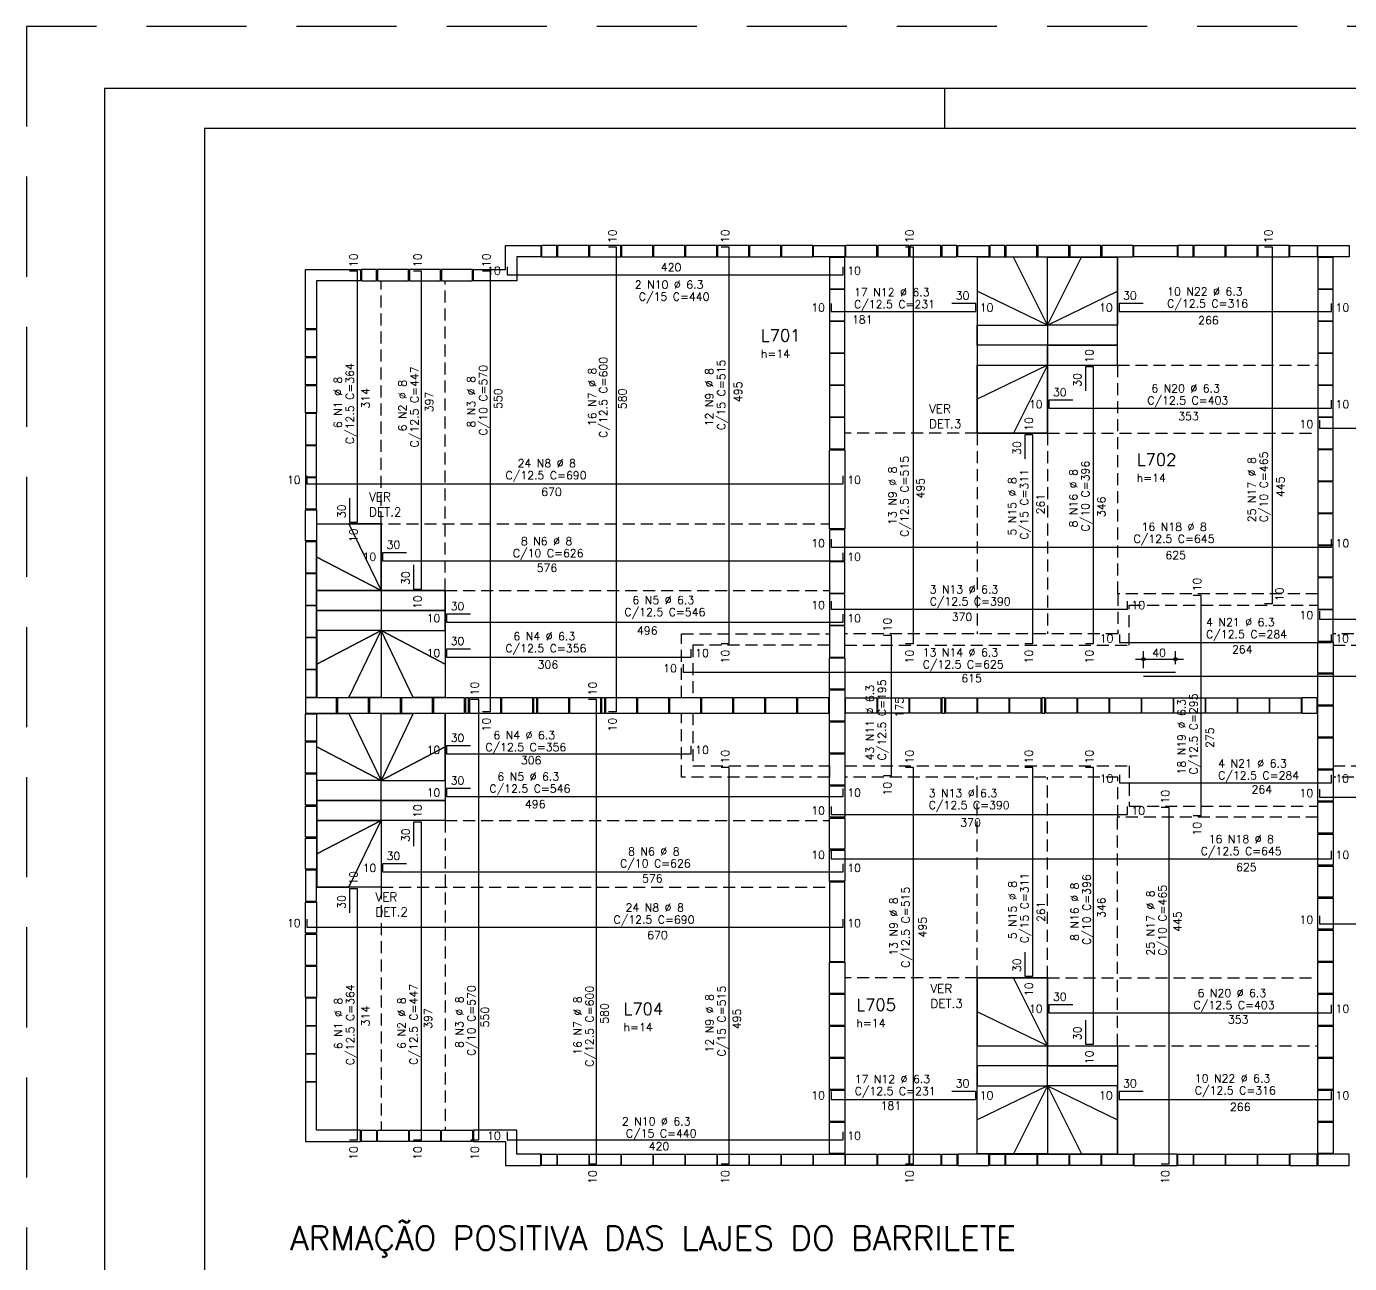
# Model space of a CAD drawing. Extents: x -1.9 to 86, y -1.5 to 61.
# Drawn here: x -1.95 to 31.11, y 30.05 to 60.95 of the extents above; entities that cross this region are included whole.
import ezdxf

# ---------------------------------------------------------------- set-up
doc = ezdxf.new("R2010")
doc.units = 0
doc.header["$MEASUREMENT"] = 0
doc.linetypes.add('ESTILO_TQS_0001', pattern=[0.45, 0.3, -0.15])
doc.linetypes.add('HIDDEN', pattern=[0.375, 0.25, -0.125])
doc.layers.get('0').update_dxf_attribs({"linetype": 'CONTINUOUS'})
doc.layers.get('Defpoints').update_dxf_attribs({"linetype": 'CONTINUOUS'})
for name, color, linetype in [('ARQ_FOLHA', 7, 'CONTINUOUS'), ('PENA_01', 1, 'CONTINUOUS'), ('PENA_02', 2, 'CONTINUOUS'), ('PENA_03', 3, 'CONTINUOUS'), ('PENA_05', 5, 'CONTINUOUS'), ('PENA_06', 6, 'CONTINUOUS'), ('PENA_09', 254, 'CONTINUOUS')]:
    doc.layers.add(name, color=color, linetype=linetype)
doc.styles.get("Standard").update_dxf_attribs({"font": 'ROMANS.SHX'})

# ---------------------------------------------------------------- blocks, each defined once
blk = doc.blocks.new('FOLHA A1 - 841 X 594')
at = {"layer": 'ARQ_FOLHA', "color": 1}
blk.add_line((-631, 584), (-631, 594), dxfattribs=at)
for points in [[(-841, 0), (0, 0), (0, 594), (-841, 594)], [(-816, 10), (-10, 10), (-10, 584), (-816, 584)]]:
    blk.add_lwpolyline(points, close=True, dxfattribs=at)
at = {"layer": 'Defpoints', "color": 8, "linetype": 'HIDDEN', "ltscale": 100}
blk.add_lwpolyline([(-860.5, 609.5), (-860.5, -15.5), (19.5, -15.5), (19.5, 609.5)], close=True, dxfattribs=at)
blk = doc.blocks.new('*U24')
blk.add_blockref('FOLHA A1 - 841 X 594', (0, 0))

msp = doc.modelspace()

# ---------------------------------------------------------------- linework, layer by layer
at = {"layer": 'PENA_01', "linetype": 'ESTILO_TQS_0001'}
for p, q in [((6.909, 48.529), (6.909, 54.599)), ((8.509, 46.859), (8.509, 54.599)), ((25.309, 52.489), (25.309, 46.779)), ((25.309, 52.489), (30.319, 52.489)), ((21.809, 50.789), (18.499, 50.789)), ((21.809, 50.789), (21.809, 45.779)), ((23.559, 50.789), (23.559, 45.779)), ((23.559, 50.789), (30.319, 50.789)), ((5.299, 48.529), (18.119, 48.529)), ((8.509, 46.859), (18.119, 46.859)), ((21.809, 37.189), (21.809, 42.199)), ((23.559, 37.189), (23.559, 42.199)), ((8.509, 41.119), (18.119, 41.119)), ((8.509, 41.119), (8.509, 33.379)), ((25.309, 35.489), (25.309, 41.199)), ((6.909, 39.449), (18.119, 39.449)), ((6.909, 39.449), (6.909, 33.379)), ((21.809, 37.189), (18.499, 37.189)), ((23.559, 37.189), (30.319, 37.189)), ((25.309, 35.489), (30.319, 35.489))]:
    msp.add_line(p, q, dxfattribs=at)
at = {"layer": 'PENA_01', "linetype": 'Continuous'}
for p, q in [((25.959, 44.921), (25.959, 45.346)), ((26.759, 45.021), (26.759, 45.346)), ((25.759, 45.146), (26.959, 45.146))]:
    msp.add_line(p, q, dxfattribs=at)
for points in [[(10.919, 55.199), (11.299, 55.199), (11.299, 55.479), (10.919, 55.479), (10.919, 55.199)], [(11.319, 55.199), (12.099, 55.199), (12.099, 55.479), (11.319, 55.479), (11.319, 55.199)], [(12.119, 55.199), (12.899, 55.199), (12.899, 55.479), (12.119, 55.479), (12.119, 55.199)], [(12.919, 55.199), (13.699, 55.199), (13.699, 55.479), (12.919, 55.479), (12.919, 55.199)], [(13.719, 55.199), (14.499, 55.199), (14.499, 55.479), (13.719, 55.479), (13.719, 55.199)], [(14.519, 55.199), (15.299, 55.199), (15.299, 55.479), (14.519, 55.479), (14.519, 55.199)], [(15.319, 55.199), (16.099, 55.199), (16.099, 55.479), (15.319, 55.479), (15.319, 55.199)], [(16.119, 55.199), (16.899, 55.199), (16.899, 55.479), (16.119, 55.479), (16.119, 55.199)], [(16.919, 55.199), (17.699, 55.199), (17.699, 55.479), (16.919, 55.479), (16.919, 55.199)], [(18.519, 55.199), (19.299, 55.199), (19.299, 55.479), (18.519, 55.479), (18.519, 55.199)], [(19.319, 55.199), (20.099, 55.199), (20.099, 55.479), (19.319, 55.479), (19.319, 55.199)], [(20.119, 55.199), (20.899, 55.199), (20.899, 55.479), (20.119, 55.479), (20.119, 55.199)], [(20.919, 55.199), (21.299, 55.199), (21.299, 55.479), (20.919, 55.479), (20.919, 55.199)], [(22.119, 55.199), (22.499, 55.199), (22.499, 55.479), (22.119, 55.479), (22.119, 55.199)], [(22.519, 55.199), (23.299, 55.199), (23.299, 55.479), (22.519, 55.479), (22.519, 55.199)], [(23.319, 55.199), (24.099, 55.199), (24.099, 55.479), (23.319, 55.479), (23.319, 55.199)], [(24.119, 55.199), (24.899, 55.199), (24.899, 55.479), (24.119, 55.479), (24.119, 55.199)], [(24.919, 55.199), (25.699, 55.199), (25.699, 55.479), (24.919, 55.479), (24.919, 55.199)], [(26.819, 55.199), (27.199, 55.199), (27.199, 55.479), (26.819, 55.479), (26.819, 55.199)], [(27.219, 55.199), (27.999, 55.199), (27.999, 55.479), (27.219, 55.479), (27.219, 55.199)], [(28.019, 55.199), (28.799, 55.199), (28.799, 55.479), (28.019, 55.479), (28.019, 55.199)], [(28.819, 55.199), (29.599, 55.199), (29.599, 55.479), (28.819, 55.479), (28.819, 55.199)], [(31.099, 55.199), (30.319, 55.199), (30.319, 55.479), (31.099, 55.479), (31.099, 55.199)], [(6.419, 54.599), (6.799, 54.599), (6.799, 54.879), (6.419, 54.879), (6.419, 54.599)], [(6.819, 54.599), (7.599, 54.599), (7.599, 54.879), (6.819, 54.879), (6.819, 54.599)], [(7.619, 54.599), (8.399, 54.599), (8.399, 54.879), (7.619, 54.879), (7.619, 54.599)], [(8.419, 54.599), (9.199, 54.599), (9.199, 54.879), (8.419, 54.879), (8.419, 54.599)], [(18.119, 55.179), (18.119, 54.399), (18.499, 54.399), (18.499, 55.179), (18.119, 55.179)], [(21.809, 55.199), (21.809, 50.789), (23.559, 50.789), (23.559, 52.489), (25.309, 52.489), (25.309, 55.199)], [(30.319, 55.179), (30.319, 54.399), (30.699, 54.399), (30.699, 55.179), (30.319, 55.179)], [(18.119, 54.379), (18.119, 53.599), (18.499, 53.599), (18.499, 54.379), (18.119, 54.379)], [(30.319, 54.379), (30.319, 53.599), (30.699, 53.599), (30.699, 54.379), (30.319, 54.379)], [(18.119, 53.579), (18.119, 52.799), (18.499, 52.799), (18.499, 53.579), (18.119, 53.579)], [(30.319, 53.579), (30.319, 52.799), (30.699, 52.799), (30.699, 53.579), (30.319, 53.579)], [(5.299, 53.379), (5.299, 52.699), (5.019, 52.699), (5.019, 53.379), (5.299, 53.379)], [(5.299, 52.679), (5.299, 51.999), (5.019, 51.999), (5.019, 52.679), (5.299, 52.679)], [(18.119, 52.779), (18.119, 51.999), (18.499, 51.999), (18.499, 52.779), (18.119, 52.779)], [(30.319, 52.779), (30.319, 51.999), (30.699, 51.999), (30.699, 52.779), (30.319, 52.779)], [(5.299, 51.979), (5.299, 51.299), (5.019, 51.299), (5.019, 51.979), (5.299, 51.979)], [(18.119, 51.979), (18.119, 51.199), (18.499, 51.199), (18.499, 51.979), (18.119, 51.979)], [(30.319, 51.979), (30.319, 51.199), (30.699, 51.199), (30.699, 51.979), (30.319, 51.979)], [(5.019, 51.279), (5.019, 50.499), (5.299, 50.499), (5.299, 51.279), (5.019, 51.279)], [(18.119, 51.179), (18.119, 50.399), (18.499, 50.399), (18.499, 51.179), (18.119, 51.179)], [(30.319, 51.179), (30.319, 50.399), (30.699, 50.399), (30.699, 51.179), (30.319, 51.179)], [(5.019, 50.479), (5.019, 49.699), (5.299, 49.699), (5.299, 50.479), (5.019, 50.479)], [(30.319, 50.379), (30.319, 49.599), (30.699, 49.599), (30.699, 50.379), (30.319, 50.379)], [(5.019, 49.679), (5.019, 48.899), (5.299, 48.899), (5.299, 49.679), (5.019, 49.679)], [(30.319, 49.579), (30.319, 48.799), (30.699, 48.799), (30.699, 49.579), (30.319, 49.579)], [(30.319, 48.779), (30.319, 47.999), (30.699, 47.999), (30.699, 48.779), (30.319, 48.779)], [(5.299, 48.529), (6.909, 48.529), (6.909, 46.859), (8.509, 46.859), (8.509, 44.179)], [(18.119, 48.379), (18.119, 47.599), (18.499, 47.599), (18.499, 48.379), (18.119, 48.379)], [(5.019, 48.079), (5.019, 47.299), (5.299, 47.299), (5.299, 48.079), (5.019, 48.079)], [(30.319, 47.979), (30.319, 47.199), (30.699, 47.199), (30.699, 47.979), (30.319, 47.979)], [(5.019, 47.279), (5.019, 46.499), (5.299, 46.499), (5.299, 47.279), (5.019, 47.279)], [(18.119, 47.579), (18.119, 46.799), (18.499, 46.799), (18.499, 47.579), (18.119, 47.579)], [(30.319, 47.179), (30.319, 46.399), (30.699, 46.399), (30.699, 47.179), (30.319, 47.179)], [(18.119, 46.779), (18.119, 45.999), (18.499, 45.999), (18.499, 46.779), (18.119, 46.779)], [(5.019, 46.479), (5.019, 45.699), (5.299, 45.699), (5.299, 46.479), (5.019, 46.479)], [(30.319, 46.379), (30.319, 45.599), (30.699, 45.599), (30.699, 46.379), (30.319, 46.379)], [(18.119, 45.979), (18.119, 45.199), (18.499, 45.199), (18.499, 45.979), (18.119, 45.979)], [(5.019, 45.679), (5.019, 44.899), (5.299, 44.899), (5.299, 45.679), (5.019, 45.679)], [(5.019, 44.879), (5.019, 44.199), (5.299, 44.199), (5.299, 44.879), (5.019, 44.879)], [(5.019, 43.799), (5.799, 43.799), (5.799, 44.179), (5.019, 44.179), (5.019, 43.799)], [(5.819, 43.799), (6.599, 43.799), (6.599, 44.179), (5.819, 44.179), (5.819, 43.799)], [(6.619, 43.799), (7.399, 43.799), (7.399, 44.179), (6.619, 44.179), (6.619, 43.799)], [(7.419, 43.799), (8.199, 43.799), (8.199, 44.179), (7.419, 44.179), (7.419, 43.799)], [(8.219, 43.799), (8.999, 43.799), (8.999, 44.179), (8.219, 44.179), (8.219, 43.799)], [(9.099, 44.179), (9.019, 44.179), (9.019, 43.799), (9.099, 43.799), (9.099, 44.179)], [(9.119, 43.799), (9.899, 43.799), (9.899, 44.179), (9.119, 44.179), (9.119, 43.799)], [(9.919, 43.799), (10.699, 43.799), (10.699, 44.179), (9.919, 44.179), (9.919, 43.799)], [(10.799, 44.179), (10.719, 44.179), (10.719, 43.799), (10.799, 43.799), (10.799, 44.179)], [(10.819, 43.799), (11.599, 43.799), (11.599, 44.179), (10.819, 44.179), (10.819, 43.799)], [(11.619, 43.799), (12.399, 43.799), (12.399, 44.179), (11.619, 44.179), (11.619, 43.799)], [(12.499, 44.179), (12.419, 44.179), (12.419, 43.799), (12.499, 43.799), (12.499, 44.179)], [(12.519, 43.799), (13.299, 43.799), (13.299, 44.179), (12.519, 44.179), (12.519, 43.799)], [(13.319, 43.799), (14.099, 43.799), (14.099, 44.179), (13.319, 44.179), (13.319, 43.799)], [(14.119, 43.799), (14.899, 43.799), (14.899, 44.179), (14.119, 44.179), (14.119, 43.799)], [(5.019, 43.099), (5.019, 43.779), (5.299, 43.779), (5.299, 43.099), (5.019, 43.099)], [(8.509, 43.799), (8.509, 41.119), (6.909, 41.119), (6.909, 39.449), (5.299, 39.449)], [(5.019, 42.299), (5.019, 43.079), (5.299, 43.079), (5.299, 42.299), (5.019, 42.299)], [(18.119, 41.999), (18.119, 42.779), (18.499, 42.779), (18.499, 41.999), (18.119, 41.999)], [(30.319, 41.599), (30.319, 42.379), (30.699, 42.379), (30.699, 41.599), (30.319, 41.599)], [(5.019, 41.499), (5.019, 42.279), (5.299, 42.279), (5.299, 41.499), (5.019, 41.499)], [(18.119, 41.199), (18.119, 41.979), (18.499, 41.979), (18.499, 41.199), (18.119, 41.199)], [(5.019, 40.699), (5.019, 41.479), (5.299, 41.479), (5.299, 40.699), (5.019, 40.699)], [(30.319, 40.799), (30.319, 41.579), (30.699, 41.579), (30.699, 40.799), (30.319, 40.799)], [(18.119, 40.399), (18.119, 41.179), (18.499, 41.179), (18.499, 40.399), (18.119, 40.399)], [(5.019, 39.899), (5.019, 40.679), (5.299, 40.679), (5.299, 39.899), (5.019, 39.899)], [(30.319, 39.999), (30.319, 40.779), (30.699, 40.779), (30.699, 39.999), (30.319, 39.999)], [(18.119, 39.599), (18.119, 40.379), (18.499, 40.379), (18.499, 39.599), (18.119, 39.599)], [(30.319, 39.199), (30.319, 39.979), (30.699, 39.979), (30.699, 39.199), (30.319, 39.199)], [(5.019, 38.299), (5.019, 39.079), (5.299, 39.079), (5.299, 38.299), (5.019, 38.299)], [(30.319, 38.399), (30.319, 39.179), (30.699, 39.179), (30.699, 38.399), (30.319, 38.399)], [(30.319, 37.599), (30.319, 38.379), (30.699, 38.379), (30.699, 37.599), (30.319, 37.599)], [(5.019, 37.499), (5.019, 38.279), (5.299, 38.279), (5.299, 37.499), (5.019, 37.499)], [(5.019, 36.699), (5.019, 37.479), (5.299, 37.479), (5.299, 36.699), (5.019, 36.699)], [(18.119, 36.799), (18.119, 37.579), (18.499, 37.579), (18.499, 36.799), (18.119, 36.799)], [(30.319, 36.799), (30.319, 37.579), (30.699, 37.579), (30.699, 36.799), (30.319, 36.799)], [(21.809, 32.779), (21.809, 37.189), (23.559, 37.189), (23.559, 35.489), (25.309, 35.489), (25.309, 32.779)], [(18.119, 35.999), (18.119, 36.779), (18.499, 36.779), (18.499, 35.999), (18.119, 35.999)], [(30.319, 35.999), (30.319, 36.779), (30.699, 36.779), (30.699, 35.999), (30.319, 35.999)], [(5.299, 35.999), (5.299, 36.679), (5.019, 36.679), (5.019, 35.999), (5.299, 35.999)], [(5.299, 35.299), (5.299, 35.979), (5.019, 35.979), (5.019, 35.299), (5.299, 35.299)], [(18.119, 35.199), (18.119, 35.979), (18.499, 35.979), (18.499, 35.199), (18.119, 35.199)], [(30.319, 35.199), (30.319, 35.979), (30.699, 35.979), (30.699, 35.199), (30.319, 35.199)], [(5.299, 34.599), (5.299, 35.279), (5.019, 35.279), (5.019, 34.599), (5.299, 34.599)], [(18.119, 34.399), (18.119, 35.179), (18.499, 35.179), (18.499, 34.399), (18.119, 34.399)], [(30.319, 34.399), (30.319, 35.179), (30.699, 35.179), (30.699, 34.399), (30.319, 34.399)], [(18.119, 33.599), (18.119, 34.379), (18.499, 34.379), (18.499, 33.599), (18.119, 33.599)], [(30.319, 33.599), (30.319, 34.379), (30.699, 34.379), (30.699, 33.599), (30.319, 33.599)], [(18.119, 32.799), (18.119, 33.579), (18.499, 33.579), (18.499, 32.799), (18.119, 32.799)], [(30.319, 32.799), (30.319, 33.579), (30.699, 33.579), (30.699, 32.799), (30.319, 32.799)], [(6.419, 33.379), (6.799, 33.379), (6.799, 33.099), (6.419, 33.099), (6.419, 33.379)], [(6.819, 33.379), (7.599, 33.379), (7.599, 33.099), (6.819, 33.099), (6.819, 33.379)], [(7.619, 33.379), (8.399, 33.379), (8.399, 33.099), (7.619, 33.099), (7.619, 33.379)], [(8.419, 33.379), (9.199, 33.379), (9.199, 33.099), (8.419, 33.099), (8.419, 33.379)], [(10.919, 32.779), (11.299, 32.779), (11.299, 32.499), (10.919, 32.499), (10.919, 32.779)], [(11.319, 32.779), (12.099, 32.779), (12.099, 32.499), (11.319, 32.499), (11.319, 32.779)], [(12.119, 32.779), (12.899, 32.779), (12.899, 32.499), (12.119, 32.499), (12.119, 32.779)], [(12.919, 32.779), (13.699, 32.779), (13.699, 32.499), (12.919, 32.499), (12.919, 32.779)], [(13.719, 32.779), (14.499, 32.779), (14.499, 32.499), (13.719, 32.499), (13.719, 32.779)], [(14.519, 32.779), (15.299, 32.779), (15.299, 32.499), (14.519, 32.499), (14.519, 32.779)], [(15.319, 32.779), (16.099, 32.779), (16.099, 32.499), (15.319, 32.499), (15.319, 32.779)], [(16.119, 32.779), (16.899, 32.779), (16.899, 32.499), (16.119, 32.499), (16.119, 32.779)], [(16.919, 32.779), (17.699, 32.779), (17.699, 32.499), (16.919, 32.499), (16.919, 32.779)], [(18.519, 32.779), (19.299, 32.779), (19.299, 32.499), (18.519, 32.499), (18.519, 32.779)], [(19.319, 32.779), (20.099, 32.779), (20.099, 32.499), (19.319, 32.499), (19.319, 32.779)], [(20.119, 32.779), (20.899, 32.779), (20.899, 32.499), (20.119, 32.499), (20.119, 32.779)], [(20.919, 32.779), (21.299, 32.779), (21.299, 32.499), (20.919, 32.499), (20.919, 32.779)], [(22.119, 32.779), (22.499, 32.779), (22.499, 32.499), (22.119, 32.499), (22.119, 32.779)], [(22.519, 32.779), (23.299, 32.779), (23.299, 32.499), (22.519, 32.499), (22.519, 32.779)], [(23.319, 32.779), (24.099, 32.779), (24.099, 32.499), (23.319, 32.499), (23.319, 32.779)], [(24.119, 32.779), (24.899, 32.779), (24.899, 32.499), (24.119, 32.499), (24.119, 32.779)], [(24.919, 32.779), (25.699, 32.779), (25.699, 32.499), (24.919, 32.499), (24.919, 32.779)], [(26.819, 32.779), (27.199, 32.779), (27.199, 32.499), (26.819, 32.499), (26.819, 32.779)], [(27.219, 32.779), (27.999, 32.779), (27.999, 32.499), (27.219, 32.499), (27.219, 32.779)], [(28.019, 32.779), (28.799, 32.779), (28.799, 32.499), (28.019, 32.499), (28.019, 32.779)], [(28.819, 32.779), (29.599, 32.779), (29.599, 32.499), (28.819, 32.499), (28.819, 32.779)], [(31.099, 32.779), (30.319, 32.779), (30.319, 32.499), (31.099, 32.499), (31.099, 32.779)]]:
    msp.add_lwpolyline(points, dxfattribs=at)
at = {"layer": 'PENA_01', "linetype": 'ESTILO_TQS_0001'}
for points in [[(30.319, 46.779), (25.319, 46.779), (25.319, 45.779), (18.499, 45.779)], [(30.699, 45.499), (37.799, 45.499), (37.799, 46.499), (42.519, 46.499), (42.519, 46.779), (37.519, 46.779), (37.519, 45.779), (30.699, 45.779)], [(18.499, 45.499), (25.599, 45.499), (25.599, 46.499), (30.319, 46.499)], [(14.419, 44.179), (14.419, 45.779), (18.119, 45.779), (18.119, 45.499), (14.699, 45.499), (14.699, 44.179)], [(14.699, 43.799), (14.699, 42.479), (18.119, 42.479), (18.119, 42.199), (14.419, 42.199), (14.419, 43.799)], [(18.499, 42.479), (25.599, 42.479), (25.599, 41.479), (30.319, 41.479)], [(30.699, 42.479), (37.799, 42.479), (37.799, 41.479), (42.519, 41.479)], [(30.319, 41.199), (25.319, 41.199), (25.319, 42.199), (18.499, 42.199)], [(42.519, 41.199), (37.519, 41.199), (37.519, 42.199), (30.699, 42.199)]]:
    msp.add_lwpolyline(points, dxfattribs=at)
at = {"layer": 'PENA_02', "linetype": 'Continuous'}
for points in [[(9.219, 54.879), (10.019, 54.879), (10.019, 55.479), (10.899, 55.479), (10.899, 55.199), (10.299, 55.199), (10.299, 54.599), (9.219, 54.599), (9.219, 54.879)], [(17.719, 55.479), (18.499, 55.479), (18.499, 55.199), (17.719, 55.199), (17.719, 55.479)], [(21.319, 55.479), (22.099, 55.479), (22.099, 55.199), (21.319, 55.199), (21.319, 55.479)], [(25.719, 55.479), (26.799, 55.479), (26.799, 55.199), (25.719, 55.199), (25.719, 55.479)], [(29.619, 55.479), (30.299, 55.479), (30.299, 55.199), (29.619, 55.199), (29.619, 55.479)], [(5.019, 54.879), (6.399, 54.879), (6.399, 54.599), (5.299, 54.599), (5.299, 53.399), (5.019, 53.399), (5.019, 54.879)], [(18.119, 48.399), (18.119, 50.379), (18.499, 50.379), (18.499, 48.399), (18.119, 48.399)], [(5.019, 48.099), (5.019, 48.879), (5.299, 48.879), (5.299, 48.099), (5.019, 48.099)], [(5.019, 39.879), (5.019, 39.099), (5.299, 39.099), (5.299, 39.879), (5.019, 39.879)], [(18.119, 39.579), (18.119, 37.599), (18.499, 37.599), (18.499, 39.579), (18.119, 39.579)], [(5.019, 33.099), (6.399, 33.099), (6.399, 33.379), (5.299, 33.379), (5.299, 34.579), (5.019, 34.579), (5.019, 33.099)], [(9.219, 33.099), (10.019, 33.099), (10.019, 32.499), (10.899, 32.499), (10.899, 32.779), (10.299, 32.779), (10.299, 33.379), (9.219, 33.379), (9.219, 33.099)], [(17.719, 32.779), (18.499, 32.779), (18.499, 32.499), (17.719, 32.499), (17.719, 32.779)], [(21.319, 32.499), (22.099, 32.499), (22.099, 32.779), (21.319, 32.779), (21.319, 32.499)], [(25.719, 32.499), (26.799, 32.499), (26.799, 32.779), (25.719, 32.779), (25.719, 32.499)], [(29.619, 32.499), (30.299, 32.499), (30.299, 32.779), (29.619, 32.779), (29.619, 32.499)]]:
    msp.add_lwpolyline(points, dxfattribs=at)
for centre, radius in [((25.959, 45.146), 0.04), ((25.959, 45.146), 0.02), ((26.759, 45.146), 0.04), ((26.759, 45.146), 0.02)]:
    msp.add_circle(centre, radius, dxfattribs=at)
at = {"layer": 'PENA_03', "linetype": 'Continuous'}
for p, q in [((25.959, 44.721), (25.959, 44.721)), ((26.759, 44.821), (26.759, 44.821))]:
    msp.add_line(p, q, dxfattribs=at)
at = {"layer": 'PENA_05', "linetype": 'Continuous'}
for p, q in [((12.793, 55.439), (12.593, 55.439)), ((12.793, 43.839), (12.793, 55.439)), ((15.609, 55.439), (15.409, 55.439)), ((15.609, 45.539), (15.609, 55.439)), ((20.216, 55.439), (20.016, 55.439)), ((20.216, 45.539), (20.216, 55.439)), ((29.184, 55.439), (28.984, 55.439)), ((29.184, 46.539), (29.184, 55.439)), ((10.059, 54.948), (10.059, 54.748)), ((18.459, 54.748), (18.459, 54.948)), ((6.324, 54.839), (6.124, 54.839)), ((6.324, 48.569), (6.324, 54.839)), ((7.924, 54.839), (7.724, 54.839)), ((7.924, 46.899), (7.924, 54.839)), ((9.644, 54.839), (9.444, 54.839)), ((9.644, 43.839), (9.644, 54.839)), ((10.059, 54.748), (18.459, 54.748)), ((18.159, 54.029), (18.159, 53.829)), ((21.769, 54.029), (21.169, 54.029)), ((21.769, 53.829), (21.769, 54.029)), ((25.949, 54.029), (25.349, 54.029)), ((25.349, 54.029), (25.349, 53.829)), ((30.659, 53.829), (30.659, 54.029)), ((18.159, 53.829), (21.769, 53.829)), ((25.349, 53.829), (30.659, 53.829)), ((24.708, 52.449), (24.508, 52.449)), ((24.508, 52.449), (24.508, 51.849)), ((24.708, 45.539), (24.708, 52.449)), ((24.199, 51.615), (23.599, 51.615)), ((23.599, 51.615), (23.599, 51.415)), ((30.659, 51.415), (30.659, 51.615)), ((23.599, 51.415), (30.659, 51.415)), ((30.359, 51.117), (30.359, 50.917)), ((30.359, 50.917), (42.759, 50.917)), ((23.197, 50.749), (22.997, 50.749)), ((22.997, 50.749), (22.997, 50.149)), ((23.197, 45.539), (23.197, 50.749)), ((5.059, 49.724), (5.059, 49.524)), ((18.459, 49.524), (18.459, 49.724)), ((5.059, 49.524), (18.459, 49.524)), ((6.124, 49.169), (6.124, 48.569)), ((6.124, 48.569), (6.324, 48.569)), ((18.159, 48.14), (18.159, 47.94)), ((18.159, 47.94), (30.659, 47.94)), ((30.659, 47.94), (30.659, 48.14)), ((7.549, 47.803), (6.949, 47.803)), ((6.949, 47.803), (6.949, 47.603)), ((18.459, 47.603), (18.459, 47.803)), ((6.949, 47.603), (18.459, 47.603)), ((7.724, 47.499), (7.724, 46.899)), ((7.724, 46.899), (7.924, 46.899)), ((27.4, 46.739), (27.2, 46.739)), ((27.4, 41.239), (27.4, 46.739)), ((18.159, 46.597), (18.159, 46.397)), ((18.159, 46.397), (25.559, 46.397)), ((25.559, 46.397), (25.559, 46.597)), ((28.984, 46.539), (29.184, 46.539)), ((30.359, 46.348), (30.359, 46.148)), ((9.149, 46.269), (8.549, 46.269)), ((8.549, 46.269), (8.549, 46.069)), ((8.549, 46.069), (18.459, 46.069)), ((18.459, 46.069), (18.459, 46.269)), ((30.359, 46.148), (37.759, 46.148)), ((19.661, 45.739), (19.461, 45.739)), ((19.661, 42.239), (19.661, 45.739)), ((25.359, 45.762), (25.359, 45.562)), ((30.659, 45.562), (30.659, 45.762)), ((9.149, 45.4), (8.549, 45.4)), ((8.549, 45.4), (8.549, 45.2)), ((14.659, 45.2), (14.659, 45.4)), ((15.409, 45.539), (15.609, 45.539)), ((20.016, 45.539), (20.216, 45.539)), ((22.997, 45.539), (23.197, 45.539)), ((24.508, 45.539), (24.708, 45.539)), ((25.359, 45.562), (30.659, 45.562)), ((8.549, 45.2), (14.659, 45.2)), ((14.459, 45.021), (14.459, 44.821)), ((14.459, 44.821), (26.759, 44.821)), ((25.959, 44.721), (38.698, 44.721)), ((9.351, 44.139), (9.151, 44.139)), ((9.351, 33.139), (9.351, 44.139)), ((12.297, 44.139), (12.097, 44.139)), ((12.297, 32.539), (12.297, 44.139)), ((9.444, 43.839), (9.644, 43.839)), ((12.593, 43.839), (12.793, 43.839)), ((9.149, 42.978), (8.549, 42.978)), ((8.549, 42.978), (8.549, 42.778)), ((14.659, 42.778), (14.659, 42.978)), ((8.549, 42.778), (14.659, 42.778)), ((15.609, 42.439), (15.409, 42.439)), ((15.609, 32.539), (15.609, 42.439)), ((20.216, 42.439), (20.016, 42.439)), ((20.216, 32.539), (20.216, 42.439)), ((23.197, 42.439), (22.997, 42.439)), ((23.197, 37.229), (23.197, 42.439)), ((24.708, 42.439), (24.508, 42.439)), ((24.708, 35.529), (24.708, 42.439)), ((19.461, 42.239), (19.661, 42.239)), ((25.359, 42.26), (25.359, 42.06)), ((25.359, 42.06), (30.659, 42.06)), ((30.659, 42.06), (30.659, 42.26)), ((9.149, 41.913), (8.549, 41.913)), ((8.549, 41.913), (8.549, 41.713)), ((8.549, 41.713), (18.459, 41.713)), ((18.459, 41.713), (18.459, 41.913)), ((30.359, 41.901), (30.359, 41.701)), ((30.359, 41.701), (37.759, 41.701)), ((18.159, 41.463), (18.159, 41.263)), ((25.559, 41.263), (25.559, 41.463)), ((26.606, 41.439), (26.406, 41.439)), ((26.606, 32.539), (26.606, 41.439)), ((7.924, 41.079), (7.724, 41.079)), ((7.724, 41.079), (7.724, 40.479)), ((7.924, 33.139), (7.924, 41.079)), ((18.159, 41.263), (25.559, 41.263)), ((27.2, 41.239), (27.4, 41.239)), ((18.159, 40.358), (18.159, 40.158)), ((30.659, 40.158), (30.659, 40.358)), ((7.549, 40.031), (6.949, 40.031)), ((6.949, 40.031), (6.949, 39.831)), ((18.159, 40.158), (30.659, 40.158)), ((18.459, 39.831), (18.459, 40.031)), ((6.949, 39.831), (18.459, 39.831)), ((6.324, 39.409), (6.124, 39.409)), ((6.124, 39.409), (6.124, 38.809)), ((6.324, 33.139), (6.324, 39.409)), ((30.359, 38.738), (30.359, 38.538)), ((5.059, 38.654), (5.059, 38.454)), ((5.059, 38.454), (18.459, 38.454)), ((18.459, 38.454), (18.459, 38.654)), ((30.359, 38.538), (42.759, 38.538)), ((22.997, 37.829), (22.997, 37.229)), ((22.997, 37.229), (23.197, 37.229)), ((24.199, 36.514), (23.599, 36.514)), ((23.599, 36.514), (23.599, 36.314)), ((30.659, 36.314), (30.659, 36.514)), ((23.599, 36.314), (30.659, 36.314)), ((24.508, 36.129), (24.508, 35.529)), ((24.508, 35.529), (24.708, 35.529)), ((18.159, 34.349), (18.159, 34.149)), ((18.159, 34.149), (21.769, 34.149)), ((21.769, 34.349), (21.169, 34.349)), ((21.769, 34.149), (21.769, 34.349)), ((25.949, 34.349), (25.349, 34.349)), ((25.349, 34.349), (25.349, 34.149)), ((25.349, 34.149), (30.659, 34.149)), ((30.659, 34.149), (30.659, 34.349)), ((6.124, 33.139), (6.324, 33.139)), ((7.724, 33.139), (7.924, 33.139)), ((9.151, 33.139), (9.351, 33.139)), ((10.059, 33.342), (10.059, 33.142)), ((10.059, 33.142), (18.459, 33.142)), ((18.459, 33.142), (18.459, 33.342)), ((12.097, 32.539), (12.297, 32.539)), ((15.409, 32.539), (15.609, 32.539)), ((20.016, 32.539), (20.216, 32.539)), ((26.406, 32.539), (26.606, 32.539))]:
    msp.add_line(p, q, dxfattribs=at)
at = {"layer": 'PENA_09', "linetype": 'Continuous'}
for points in [[(21.809, 53.489), (23.559, 53.489), (23.559, 55.189), (21.809, 55.189), (21.809, 53.489)], [(23.559, 53.489), (22.709, 55.189)], [(23.559, 53.489), (24.409, 55.189)], [(25.309, 53.489), (23.559, 53.489), (23.559, 55.189), (25.309, 55.189), (25.309, 53.489)], [(23.559, 53.489), (21.809, 54.339)], [(23.559, 53.489), (25.309, 54.339)], [(23.559, 52.989), (21.809, 52.989), (21.809, 53.489), (23.559, 53.489), (23.559, 52.989)], [(23.559, 52.989), (25.309, 52.989), (25.309, 53.489), (23.559, 53.489), (23.559, 52.989)], [(21.809, 52.489), (23.559, 52.489), (23.559, 52.989), (21.809, 52.989), (21.809, 52.489)], [(23.559, 52.489), (25.309, 52.489), (25.309, 52.989), (23.559, 52.989), (23.559, 52.489)], [(23.559, 52.489), (21.809, 51.639)], [(21.809, 52.489), (23.559, 52.489), (23.559, 50.789), (21.809, 50.789), (21.809, 52.489)], [(23.559, 52.489), (22.709, 50.789)], [(6.909, 46.859), (5.309, 47.694), (5.309, 48.529), (6.109, 48.529), (6.909, 46.859)], [(6.909, 46.859), (6.909, 48.529), (6.109, 48.529), (6.909, 46.859)], [(6.909, 46.859), (5.309, 46.859), (5.309, 47.694), (6.909, 46.859)], [(6.909, 46.359), (5.309, 46.359), (5.309, 46.859), (6.909, 46.859), (6.909, 46.359)], [(6.909, 46.359), (8.509, 46.359), (8.509, 46.859), (6.909, 46.859), (6.909, 46.359)], [(6.909, 45.859), (5.309, 45.859), (5.309, 46.359), (6.909, 46.359), (6.909, 45.859)], [(6.909, 45.859), (8.509, 45.859), (8.509, 46.359), (6.909, 46.359), (6.909, 45.859)], [(6.909, 45.859), (5.309, 45.024), (5.309, 44.189), (6.109, 44.189), (6.909, 45.859)], [(6.909, 45.859), (5.309, 45.859), (5.309, 45.024), (6.909, 45.859)], [(6.909, 45.859), (6.909, 44.189), (6.109, 44.189), (6.909, 45.859)], [(6.909, 45.859), (8.509, 45.024), (8.509, 44.189), (7.709, 44.189), (6.909, 45.859)], [(6.909, 45.859), (8.509, 45.859), (8.509, 45.024), (6.909, 45.859)], [(6.909, 45.859), (6.909, 44.189), (7.709, 44.189), (6.909, 45.859)], [(30.319, 44.799), (30.319, 45.579), (30.699, 45.579), (30.699, 44.799), (30.319, 44.799)], [(18.119, 44.399), (18.119, 45.179), (18.499, 45.179), (18.499, 44.399), (18.119, 44.399)], [(30.319, 43.999), (30.319, 44.779), (30.699, 44.779), (30.699, 43.999), (30.319, 43.999)], [(18.119, 43.599), (18.119, 44.379), (18.499, 44.379), (18.499, 43.599), (18.119, 43.599)], [(14.919, 43.799), (15.699, 43.799), (15.699, 44.179), (14.919, 44.179), (14.919, 43.799)], [(15.719, 43.799), (16.499, 43.799), (16.499, 44.179), (15.719, 44.179), (15.719, 43.799)], [(16.519, 43.799), (17.299, 43.799), (17.299, 44.179), (16.519, 44.179), (16.519, 43.799)], [(17.319, 43.799), (18.099, 43.799), (18.099, 44.179), (17.319, 44.179), (17.319, 43.799)], [(19.299, 43.799), (18.519, 43.799), (18.519, 44.179), (19.299, 44.179), (19.299, 43.799)], [(20.099, 43.799), (19.319, 43.799), (19.319, 44.179), (20.099, 44.179), (20.099, 43.799)], [(20.899, 43.799), (20.119, 43.799), (20.119, 44.179), (20.899, 44.179), (20.899, 43.799)], [(20.999, 44.179), (20.919, 44.179), (20.919, 43.799), (20.999, 43.799), (20.999, 44.179)], [(21.799, 43.799), (21.019, 43.799), (21.019, 44.179), (21.799, 44.179), (21.799, 43.799)], [(22.599, 43.799), (21.819, 43.799), (21.819, 44.179), (22.599, 44.179), (22.599, 43.799)], [(23.399, 43.799), (22.619, 43.799), (22.619, 44.179), (23.399, 44.179), (23.399, 43.799)], [(23.499, 44.179), (23.419, 44.179), (23.419, 43.799), (23.499, 43.799), (23.499, 44.179)], [(24.299, 43.799), (23.519, 43.799), (23.519, 44.179), (24.299, 44.179), (24.299, 43.799)], [(25.099, 43.799), (24.319, 43.799), (24.319, 44.179), (25.099, 44.179), (25.099, 43.799)], [(25.899, 43.799), (25.119, 43.799), (25.119, 44.179), (25.899, 44.179), (25.899, 43.799)], [(26.699, 43.799), (25.919, 43.799), (25.919, 44.179), (26.699, 44.179), (26.699, 43.799)], [(27.499, 43.799), (26.719, 43.799), (26.719, 44.179), (27.499, 44.179), (27.499, 43.799)], [(28.299, 43.799), (27.519, 43.799), (27.519, 44.179), (28.299, 44.179), (28.299, 43.799)], [(29.099, 43.799), (28.319, 43.799), (28.319, 44.179), (29.099, 44.179), (29.099, 43.799)], [(29.899, 43.799), (29.119, 43.799), (29.119, 44.179), (29.899, 44.179), (29.899, 43.799)], [(29.919, 43.799), (30.299, 43.799), (30.299, 44.179), (29.919, 44.179), (29.919, 43.799)], [(30.319, 43.199), (30.319, 43.979), (30.699, 43.979), (30.699, 43.199), (30.319, 43.199)], [(6.909, 42.119), (5.309, 42.954), (5.309, 43.789), (6.109, 43.789), (6.909, 42.119)], [(6.909, 42.119), (6.909, 43.789), (6.109, 43.789), (6.909, 42.119)], [(6.909, 42.119), (8.509, 42.954), (8.509, 43.789), (7.709, 43.789), (6.909, 42.119)], [(6.909, 42.119), (6.909, 43.789), (7.709, 43.789), (6.909, 42.119)], [(18.119, 42.799), (18.119, 43.579), (18.499, 43.579), (18.499, 42.799), (18.119, 42.799)], [(30.319, 42.399), (30.319, 43.179), (30.699, 43.179), (30.699, 42.399), (30.319, 42.399)], [(6.909, 42.119), (5.309, 42.119), (5.309, 42.954), (6.909, 42.119)], [(6.909, 42.119), (8.509, 42.119), (8.509, 42.954), (6.909, 42.119)], [(6.909, 42.119), (5.309, 42.119), (5.309, 41.619), (6.909, 41.619), (6.909, 42.119)], [(6.909, 42.119), (8.509, 42.119), (8.509, 41.619), (6.909, 41.619), (6.909, 42.119)], [(6.909, 41.619), (5.309, 41.619), (5.309, 41.119), (6.909, 41.119), (6.909, 41.619)], [(6.909, 41.619), (8.509, 41.619), (8.509, 41.119), (6.909, 41.119), (6.909, 41.619)], [(6.909, 41.119), (5.309, 41.119), (5.309, 40.284), (6.909, 41.119)], [(6.909, 41.119), (5.309, 40.284), (5.309, 39.449), (6.109, 39.449), (6.909, 41.119)], [(6.909, 41.119), (6.909, 39.449), (6.109, 39.449), (6.909, 41.119)], [(21.809, 35.489), (23.559, 35.489), (23.559, 37.189), (21.809, 37.189), (21.809, 35.489)], [(23.559, 35.489), (22.709, 37.189)], [(23.559, 35.489), (21.809, 36.339)], [(21.809, 35.489), (23.559, 35.489), (23.559, 34.989), (21.809, 34.989), (21.809, 35.489)], [(23.559, 35.489), (25.309, 35.489), (25.309, 34.989), (23.559, 34.989), (23.559, 35.489)], [(23.559, 34.989), (21.809, 34.989), (21.809, 34.489), (23.559, 34.489), (23.559, 34.989)], [(23.559, 34.989), (25.309, 34.989), (25.309, 34.489), (23.559, 34.489), (23.559, 34.989)], [(23.559, 34.489), (21.809, 33.639)], [(21.809, 34.489), (23.559, 34.489), (23.559, 32.789), (21.809, 32.789), (21.809, 34.489)], [(23.559, 34.489), (22.709, 32.789)], [(23.559, 34.489), (25.309, 33.639)], [(23.559, 34.489), (24.409, 32.789)], [(25.309, 34.489), (23.559, 34.489), (23.559, 32.789), (25.309, 32.789), (25.309, 34.489)]]:
    msp.add_lwpolyline(points, dxfattribs=at)

# ---------------------------------------------------------------- block references
at = {"xscale": 0.09999999999999938, "yscale": 0.09999999999999938, "zscale": 0.09999999999999938}
msp.add_blockref('*U24', (84.1, 0), dxfattribs=at)

# ---------------------------------------------------------------- texts
at = {"layer": 'PENA_03', "linetype": 'Continuous'}
for s, p in [('10', (12.793, 55.539)), ('10', (15.609, 55.539)), ('10', (20.216, 55.539)), ('10', (29.184, 55.539)), ('10', (6.324, 54.939)), ('10', (7.924, 54.939)), ('10', (9.644, 54.939)), ('C/12.5 C=600', (12.563, 50.674)), ('C/15 C=515', (15.512, 50.862)), ('10', (24.708, 52.549)), ('C/12.5 C=364', (6.232, 50.517)), ('C/12.5 C=447', (7.846, 50.436)), ('C/10 C=570', (9.563, 50.731)), ('16 N7 %%c 8', (12.285, 50.969)), ('12 N9 %%c 8', (15.212, 50.962)), ('30', (24.408, 51.949)), ('6 N1 %%c 8', (5.932, 50.917)), ('6 N2 %%c 8', (7.546, 50.836)), ('8 N3 %%c 8', (9.263, 50.931)), ('495', (15.929, 51.566)), ('314', (6.624, 51.404)), ('397', (8.213, 51.314)), ('550', (9.935, 51.397)), ('580', (13.042, 51.391)), ('10', (23.197, 50.849)), ('30', (22.897, 50.249)), ('C/10 C=465', (29.065, 48.565)), ('13 N9 %%c 8', (19.79, 48.5)), ('C/12.5 C=515', (20.09, 48.2)), ('C/10 C=396', (24.608, 48.336)), ('25 N17 %%c 8', (28.765, 48.565)), ('495', (20.487, 49.158)), ('5 N15 %%c 8', (22.781, 48.233)), ('C/15 C=311', (23.081, 48.133)), ('8 N16 %%c 8', (24.308, 48.436)), ('445', (29.482, 49.194)), ('30', (6.024, 48.669)), ('261', (23.49, 48.763)), ('346', (25.008, 48.694)), ('10', (6.324, 48.069)), ('30', (7.624, 46.999)), ('10', (27.4, 46.839)), ('10', (7.924, 46.399)), ('10', (29.462, 46.595)), ('10', (19.661, 45.839)), ('10', (15.609, 45.039)), ('10', (20.216, 45.039)), ('10', (23.197, 45.039)), ('10', (24.708, 45.039)), ('10', (9.351, 44.239)), ('10', (12.297, 44.239)), ('43 N11 %%c 6.3', (19.227, 42.617)), ('C/12.5 C=195', (19.527, 42.617)), ('175', (19.961, 43.689)), ('18 N19 %%c 6.3', (27.012, 42.266)), ('C/12.5 C=295', (27.312, 42.266)), ('10', (9.644, 43.339)), ('10', (12.793, 43.339)), ('275', (27.717, 42.928)), ('10', (15.609, 42.539)), ('10', (20.216, 42.539)), ('10', (23.197, 42.539)), ('10', (24.708, 42.539)), ('10', (19.661, 41.739)), ('10', (26.606, 41.539)), ('10', (7.924, 41.179)), ('10', (27.4, 40.739)), ('30', (7.624, 40.579)), ('10', (6.324, 39.509)), ('C/15 C=311', (23.088, 38.05)), ('C/10 C=396', (24.641, 38.008)), ('C/12.5 C=515', (20.117, 37.439)), ('5 N15 %%c 8', (22.788, 38.15)), ('8 N16 %%c 8', (24.341, 38.108)), ('25 N17 %%c 8', (26.233, 37.742)), ('C/10 C=465', (26.533, 37.742)), ('30', (6.024, 38.909)), ('13 N9 %%c 8', (19.817, 37.739)), ('261', (23.498, 38.581)), ('346', (25.008, 38.684)), ('495', (20.537, 38.194)), ('445', (26.913, 38.333)), ('30', (22.897, 37.329)), ('10', (23.197, 36.729)), ('C/12.5 C=364', (6.241, 35.002)), ('C/12.5 C=447', (7.824, 35.013)), ('8 N3 %%c 8', (8.967, 35.436)), ('C/10 C=570', (9.267, 35.236)), ('16 N7 %%c 8', (11.921, 35.265)), ('C/12.5 C=600', (12.221, 34.965)), ('12 N9 %%c 8', (15.219, 35.322)), ('C/15 C=515', (15.519, 35.222)), ('6 N1 %%c 8', (5.941, 35.402)), ('314', (6.624, 35.974)), ('6 N2 %%c 8', (7.524, 35.413)), ('397', (8.184, 35.914)), ('550', (9.604, 35.949)), ('580', (12.593, 36.04)), ('495', (15.902, 35.903)), ('30', (24.408, 35.629)), ('10', (24.708, 35.029)), ('10', (6.324, 32.639)), ('10', (7.924, 32.639)), ('10', (9.351, 32.639)), ('10', (12.297, 32.039)), ('10', (15.609, 32.039)), ('10', (20.216, 32.039)), ('10', (26.606, 32.039))]:
    msp.add_text(s, height=0.2, rotation=90, dxfattribs=at).set_placement(p)
for s, height, p in [('10', 0.2, (9.559, 54.748)), ('420', 0.2, (13.9, 54.834)), ('10', 0.2, (18.559, 54.748)), ('2 N10 %%c 6.3', 0.2, (13.251, 54.401)), ('C/15 C=440', 0.2, (13.351, 54.101)), ('17 N12 %%c 6.3', 0.2, (18.729, 54.211)), ('30', 0.2, (21.269, 54.129)), ('30', 0.2, (25.449, 54.129)), ('10 N22 %%c 6.3', 0.2, (26.552, 54.229)), ('10', 0.2, (17.659, 53.829)), ('C/12.5 C=231', 0.2, (18.729, 53.911)), ('10', 0.2, (21.869, 53.829)), ('10', 0.2, (24.849, 53.829)), ('C/12.5 C=316', 0.2, (26.552, 53.929)), ('10', 0.2, (30.759, 53.829)), ('181', 0.2, (18.677, 53.528)), ('266', 0.2, (27.327, 53.511)), ('L701', 0.3, (16.401, 53.083)), ('h=14', 0.2, (16.401, 52.675)), ('30', 0.2, (23.699, 51.715)), ('6 N20 %%c 6.3', 0.2, (26.156, 51.809)), ('10', 0.2, (23.099, 51.415)), ('C/12.5 C=403', 0.2, (26.056, 51.509)), ('10', 0.2, (30.759, 51.415)), ('VER ', 0.22, (20.601, 51.289)), ('353', 0.2, (26.829, 51.115)), ('DET.3', 0.22, (20.601, 50.915)), ('10', 0.2, (29.859, 50.917)), ('L702', 0.3, (25.793, 49.981)), ('24 N8 %%c 8', 0.2, (10.322, 49.939)), ('10', 0.2, (4.559, 49.524)), ('C/12.5 C=690', 0.2, (10.022, 49.639)), ('10', 0.2, (18.559, 49.524)), ('h=14', 0.2, (25.793, 49.573)), ('VER ', 0.22, (6.609, 49.087)), ('670', 0.2, (10.912, 49.225)), ('DET.2', 0.22, (6.609, 48.713)), ('C/12.5 C=645', 0.2, (25.713, 48.052)), ('16 N18 %%c 8', 0.2, (25.913, 48.352)), ('30', 0.2, (7.049, 47.903)), ('8 N6 %%c 8', 0.2, (10.404, 47.994)), ('10', 0.2, (17.659, 47.94)), ('10', 0.2, (30.759, 47.94)), ('10', 0.2, (6.449, 47.603)), ('C/10 C=626', 0.2, (10.204, 47.694)), ('10', 0.2, (18.559, 47.603)), ('625', 0.2, (26.508, 47.643)), ('576', 0.2, (10.798, 47.327)), ('3 N13 %%c 6.3', 0.2, (20.618, 46.788)), ('6 N5 %%c 6.3', 0.2, (13.192, 46.523)), ('C/12.5 C=390', 0.2, (20.618, 46.488)), ('30', 0.2, (8.649, 46.369)), ('C/12.5 C=546', 0.2, (12.992, 46.223)), ('10', 0.2, (17.659, 46.397)), ('370', 0.2, (21.168, 46.1)), ('10', 0.2, (25.659, 46.397)), ('10', 0.2, (29.859, 46.148)), ('10', 0.2, (8.049, 46.069)), ('496', 0.2, (13.304, 45.76)), ('10', 0.2, (18.559, 46.069)), ('4 N21 %%c 6.3', 0.2, (27.525, 45.97)), ('30', 0.2, (8.649, 45.5)), ('6 N4 %%c 6.3', 0.2, (10.218, 45.618)), ('10', 0.2, (24.866, 45.565)), ('C/12.5 C=284', 0.2, (27.525, 45.67)), ('10', 0.2, (30.753, 45.565)), ('10', 0.2, (8.049, 45.2)), ('C/12.5 C=356', 0.2, (10.018, 45.318)), ('10', 0.2, (14.759, 45.2)), ('13 N14 %%c 6.3', 0.2, (20.443, 45.216)), ('40', 0.2, (26.179, 45.206)), ('264', 0.2, (28.172, 45.292)), ('306', 0.2, (10.821, 44.911)), ('10', 0.2, (13.959, 44.821)), ('C/12.5 C=625', 0.2, (20.443, 44.916)), ('615', 0.2, (21.409, 44.569)), ('6 N4 %%c 6.3', 0.2, (9.716, 43.148)), ('10', 0.2, (8.049, 42.778)), ('30', 0.2, (8.649, 43.078)), ('C/12.5 C=356', 0.2, (9.516, 42.848)), ('10', 0.2, (14.759, 42.778)), ('306', 0.2, (10.404, 42.522)), ('4 N21 %%c 6.3', 0.2, (27.827, 42.443)), ('C/12.5 C=284', 0.2, (27.827, 42.143)), ('30', 0.2, (8.649, 42.013)), ('C/12.5 C=546', 0.2, (9.619, 41.813)), ('6 N5 %%c 6.3', 0.2, (9.819, 42.113)), ('10', 0.2, (24.866, 42.063)), ('264', 0.2, (28.66, 41.793)), ('10', 0.2, (30.753, 42.063)), ('10', 0.2, (8.049, 41.713)), ('10', 0.2, (18.559, 41.713)), ('3 N13 %%c 6.3', 0.2, (20.594, 41.7)), ('10', 0.2, (29.859, 41.701)), ('496', 0.2, (10.506, 41.427)), ('10', 0.2, (17.659, 41.263)), ('C/12.5 C=390', 0.2, (20.594, 41.4)), ('10', 0.2, (25.659, 41.263)), ('370', 0.2, (21.383, 40.965)), ('16 N18 %%c 8', 0.2, (27.591, 40.553)), ('8 N6 %%c 8', 0.2, (13.082, 40.244)), ('10', 0.2, (17.659, 40.158)), ('C/12.5 C=645', 0.2, (27.391, 40.253)), ('10', 0.2, (30.759, 40.158)), ('10', 0.2, (6.449, 39.831)), ('30', 0.2, (7.049, 40.131)), ('C/10 C=626', 0.2, (12.882, 39.944)), ('10', 0.2, (18.559, 39.831)), ('625', 0.2, (28.273, 39.85)), ('576', 0.2, (13.431, 39.57)), ('VER ', 0.22, (6.771, 39.097)), ('24 N8 %%c 8', 0.2, (13.019, 38.84)), ('DET.2', 0.22, (6.771, 38.723)), ('C/12.5 C=690', 0.2, (12.719, 38.54)), ('10', 0.2, (29.859, 38.538)), ('10', 0.2, (4.559, 38.454)), ('670', 0.2, (13.56, 38.154)), ('10', 0.2, (18.559, 38.454)), ('VER ', 0.22, (20.635, 36.809)), ('30', 0.2, (23.699, 36.614)), ('6 N20 %%c 6.3', 0.2, (27.313, 36.707)), ('L704', 0.3, (12.969, 36.26)), ('L705', 0.3, (18.787, 36.365)), ('DET.3', 0.22, (20.635, 36.435)), ('10', 0.2, (23.099, 36.314)), ('C/12.5 C=403', 0.2, (27.213, 36.407)), ('10', 0.2, (30.759, 36.314)), ('h=14', 0.2, (12.969, 35.852)), ('h=14', 0.2, (18.787, 35.957)), ('353', 0.2, (28.07, 36.045)), ('17 N12 %%c 6.3', 0.2, (18.744, 34.559)), ('10 N22 %%c 6.3', 0.2, (27.244, 34.575)), ('C/12.5 C=231', 0.2, (18.744, 34.259)), ('30', 0.2, (21.269, 34.449)), ('30', 0.2, (25.449, 34.449)), ('C/12.5 C=316', 0.2, (27.244, 34.275)), ('10', 0.2, (17.659, 34.149)), ('181', 0.2, (19.392, 33.894)), ('10', 0.2, (21.869, 34.149)), ('10', 0.2, (24.849, 34.149)), ('266', 0.2, (28.121, 33.861)), ('10', 0.2, (30.759, 34.149)), ('2 N10 %%c 6.3', 0.2, (12.928, 33.501)), ('C/15 C=440', 0.2, (13.028, 33.201)), ('10', 0.2, (9.559, 33.142)), ('420', 0.2, (13.597, 32.879)), ('10', 0.2, (18.559, 33.142))]:
    msp.add_text(s, height=height, dxfattribs=at).set_placement(p)
at = {"layer": 'PENA_06', "linetype": 'Continuous'}
msp.add_text('ARMAÇÃO POSITIVA DAS LAJES DO BARRILETE', height=0.6, dxfattribs=at).set_placement((4.64, 30.384))

doc.saveas('drawing.dxf')
